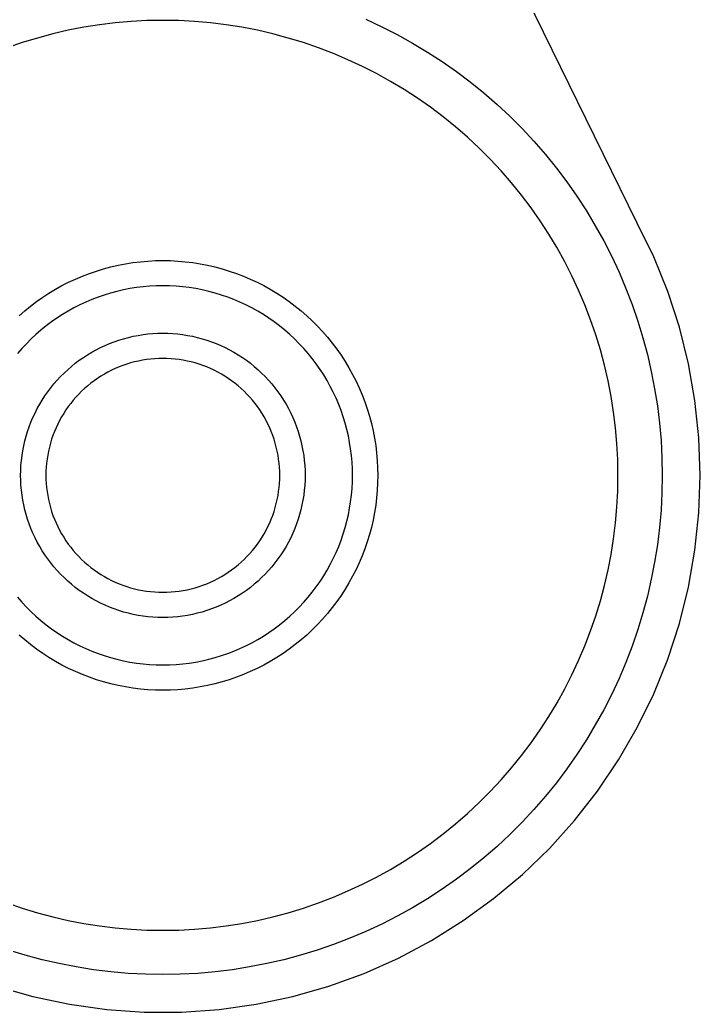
# Model space of a CAD drawing. Header units: metres. Extents: x -85 to 85, y -85 to 155.
# Drawn here: x -22.6 to 85, y -84.9 to 72.1 of the extents above; entities that cross this region are included whole.
import ezdxf

# ---------------------------------------------------------------- set-up
doc = ezdxf.new("R2010")
doc.units = ezdxf.units.M

msp = doc.modelspace()

# ---------------------------------------------------------------- linework, layer by layer
for p, q in [((75.0505, 39.9051), (26.4884, 139.084)), ((-12.5027, 70.9062), (-14.9696, 70.4266)), ((-10.0205, 71.2993), (-12.5027, 70.9062)), ((-7.52605, 71.6056), (-10.0205, 71.2993)), ((-5.02247, 71.8246), (-7.52605, 71.6056)), ((-2.51276, 71.9561), (-5.02247, 71.8246)), ((0, 72), (-2.51276, 71.9561)), ((2.51276, 71.9561), (0, 72)), ((5.02247, 71.8246), (2.51276, 71.9561)), ((7.52605, 71.6056), (5.02247, 71.8246)), ((10.0205, 71.2993), (7.52605, 71.6056)), ((12.5027, 70.9062), (10.0205, 71.2993)), ((14.9696, 70.4266), (12.5027, 70.9062)), ((32.1322, 72.1701), (34.6313, 71.0047)), ((34.6313, 71.0047), (37.0883, 69.7529)), ((-19.8459, 69.2108), (-22.2492, 68.4761)), ((-17.4184, 69.8613), (-19.8459, 69.2108)), ((-14.9696, 70.4266), (-17.4184, 69.8613)), ((17.4184, 69.8613), (14.9696, 70.4266)), ((19.8459, 69.2108), (17.4184, 69.8613)), ((22.2492, 68.4761), (19.8459, 69.2108)), ((37.0883, 69.7529), (39.5, 68.416)), ((-22.2492, 68.4761), (-24.6255, 67.6579)), ((24.6255, 67.6579), (22.2492, 68.4761)), ((26.9717, 66.7572), (24.6255, 67.6579)), ((39.5, 68.416), (41.8636, 66.9958)), ((29.285, 65.7753), (26.9717, 66.7572)), ((41.8636, 66.9958), (44.1762, 65.494)), ((31.5627, 64.7132), (29.285, 65.7753)), ((33.802, 63.5722), (31.5627, 64.7132)), ((44.1762, 65.494), (46.435, 63.9123)), ((36, 62.3538), (33.802, 63.5722)), ((46.435, 63.9123), (48.6373, 62.2528)), ((38.1542, 61.0595), (36, 62.3538)), ((48.6373, 62.2528), (50.7802, 60.5175)), ((40.2619, 59.6907), (38.1542, 61.0595)), ((42.3205, 58.2492), (40.2619, 59.6907)), ((50.7802, 60.5175), (52.8613, 58.7084)), ((44.3276, 56.7368), (42.3205, 58.2492)), ((52.8613, 58.7084), (54.878, 56.8278)), ((46.2807, 55.1552), (44.3276, 56.7368)), ((54.878, 56.8278), (56.8278, 54.878)), ((48.1774, 53.5064), (46.2807, 55.1552)), ((50.0154, 51.7925), (48.1774, 53.5064)), ((56.8278, 54.878), (58.7084, 52.8613)), ((58.7084, 52.8613), (60.5175, 50.7802)), ((51.7925, 50.0154), (50.0154, 51.7925)), ((60.5175, 50.7802), (62.2528, 48.6373)), ((53.5064, 48.1774), (51.7925, 50.0154)), ((55.1552, 46.2807), (53.5064, 48.1774)), ((62.2528, 48.6373), (63.9123, 46.435)), ((56.7368, 44.3276), (55.1552, 46.2807)), ((63.9123, 46.435), (65.494, 44.1762)), ((58.2492, 42.3205), (56.7368, 44.3276)), ((65.494, 44.1762), (66.9958, 41.8636)), ((59.6907, 40.2619), (58.2492, 42.3205)), ((66.9958, 41.8636), (68.416, 39.5)), ((61.0595, 38.1542), (59.6907, 40.2619)), ((68.416, 39.5), (69.7529, 37.0883)), ((77.6514, 34.5726), (75.0505, 39.9051)), ((62.3538, 36), (61.0595, 38.1542)), ((69.7529, 37.0883), (71.0047, 34.6313)), ((63.5722, 33.802), (62.3538, 36)), ((71.0047, 34.6313), (72.1701, 32.1322)), ((79.8739, 29.0717), (77.6514, 34.5726)), ((-9.37167, 32.6829), (-8.22534, 32.9901)), ((-8.22534, 32.9901), (-7.069, 33.257)), ((-7.069, 33.257), (-5.90404, 33.4835)), ((-5.90404, 33.4835), (-4.73188, 33.6691)), ((-4.73188, 33.6691), (-3.55397, 33.8137)), ((-3.55397, 33.8137), (-2.37172, 33.9172)), ((-2.37172, 33.9172), (-1.18658, 33.9793)), ((-1.18658, 33.9793), (0, 34)), ((0, 34), (1.18658, 33.9793)), ((1.18658, 33.9793), (2.37172, 33.9172)), ((2.37172, 33.9172), (3.55397, 33.8137)), ((3.55397, 33.8137), (4.73188, 33.6691)), ((4.73188, 33.6691), (5.90404, 33.4835)), ((5.90404, 33.4835), (7.069, 33.257)), ((7.069, 33.257), (8.22534, 32.9901)), ((8.22534, 32.9901), (9.37167, 32.6829)), ((64.7132, 31.5627), (63.5722, 33.802)), ((-13.829, 31.0605), (-12.7366, 31.5243)), ((-12.7366, 31.5243), (-11.6287, 31.9495)), ((-11.6287, 31.9495), (-10.5066, 32.3359)), ((-10.5066, 32.3359), (-9.37167, 32.6829)), ((9.37167, 32.6829), (10.5066, 32.3359)), ((10.5066, 32.3359), (11.6287, 31.9495)), ((11.6287, 31.9495), (12.7366, 31.5243)), ((12.7366, 31.5243), (13.829, 31.0605)), ((65.7753, 29.285), (64.7132, 31.5627)), ((72.1701, 32.1322), (73.2475, 29.5939)), ((-17, 29.4449), (-15.962, 30.0202)), ((-15.962, 30.0202), (-14.9046, 30.559)), ((-14.9046, 30.559), (-13.829, 31.0605)), ((-2.09269, 29.9269), (-3.13585, 29.8357)), ((-1.04698, 29.9817), (-2.09269, 29.9269)), ((0, 30), (-1.04698, 29.9817)), ((1.04698, 29.9817), (0, 30)), ((2.09269, 29.9269), (1.04698, 29.9817)), ((3.13585, 29.8357), (2.09269, 29.9269)), ((13.829, 31.0605), (14.9046, 30.559)), ((14.9046, 30.559), (15.962, 30.0202)), ((15.962, 30.0202), (17, 29.4449)), ((-19.0126, 28.1873), (-18.0173, 28.8336)), ((-18.0173, 28.8336), (-17, 29.4449)), ((-9.27051, 28.5317), (-10.2606, 28.1908)), ((-8.26912, 28.8379), (-9.27051, 28.5317)), ((-7.25766, 29.1089), (-8.26912, 28.8379)), ((-6.23735, 29.3444), (-7.25766, 29.1089)), ((-5.20944, 29.5442), (-6.23735, 29.3444)), ((-4.17519, 29.708), (-5.20944, 29.5442)), ((-3.13585, 29.8357), (-4.17519, 29.708)), ((4.17519, 29.708), (3.13585, 29.8357)), ((5.20944, 29.5442), (4.17519, 29.708)), ((6.23735, 29.3444), (5.20944, 29.5442)), ((7.25766, 29.1089), (6.23735, 29.3444)), ((8.26912, 28.8379), (7.25766, 29.1089)), ((9.27051, 28.5317), (8.26912, 28.8379)), ((10.2606, 28.1908), (9.27051, 28.5317)), ((17, 29.4449), (18.0173, 28.8336)), ((18.0173, 28.8336), (19.0126, 28.1873)), ((66.7572, 26.9717), (65.7753, 29.285)), ((73.2475, 29.5939), (74.2357, 27.0196)), ((81.7072, 23.4292), (79.8739, 29.0717)), ((-21.8548, 26.0455), (-20.9325, 26.7924)), ((-20.9325, 26.7924), (-19.9847, 27.5066)), ((-19.9847, 27.5066), (-19.0126, 28.1873)), ((-13.1511, 26.9638), (-14.0841, 26.4884)), ((-12.2021, 27.4064), (-13.1511, 26.9638)), ((-11.2382, 27.8155), (-12.2021, 27.4064)), ((-10.2606, 28.1908), (-11.2382, 27.8155)), ((11.2382, 27.8155), (10.2606, 28.1908)), ((12.2021, 27.4064), (11.2382, 27.8155)), ((13.1511, 26.9638), (12.2021, 27.4064)), ((14.0841, 26.4884), (13.1511, 26.9638)), ((19.0126, 28.1873), (19.9847, 27.5066)), ((19.9847, 27.5066), (20.9325, 26.7924)), ((20.9325, 26.7924), (21.8548, 26.0455)), ((67.6579, 24.6255), (66.7572, 26.9717)), ((74.2357, 27.0196), (75.1335, 24.4123)), ((-22.7504, 25.2669), (-21.8548, 26.0455)), ((-15.8976, 25.4414), (-16.7758, 24.8711)), ((-15, 25.9808), (-15.8976, 25.4414)), ((-14.0841, 26.4884), (-15, 25.9808)), ((15, 25.9808), (14.0841, 26.4884)), ((15.8976, 25.4414), (15, 25.9808)), ((16.7758, 24.8711), (15.8976, 25.4414)), ((21.8548, 26.0455), (22.7504, 25.2669)), ((22.7504, 25.2669), (23.6184, 24.4576)), ((-18.4698, 23.6403), (-19.2836, 22.9813)), ((-17.6336, 24.2705), (-18.4698, 23.6403)), ((-16.7758, 24.8711), (-17.6336, 24.2705)), ((17.6336, 24.2705), (16.7758, 24.8711)), ((18.4698, 23.6403), (17.6336, 24.2705)), ((19.2836, 22.9813), (18.4698, 23.6403)), ((23.6184, 24.4576), (24.4576, 23.6184)), ((24.4576, 23.6184), (25.2669, 22.7504)), ((68.4761, 22.2492), (67.6579, 24.6255)), ((75.1335, 24.4123), (75.9397, 21.7754)), ((-20.0739, 22.2943), (-20.8398, 21.5802)), ((-19.2836, 22.9813), (-20.0739, 22.2943)), ((-5.44324, 21.8317), (-4.67801, 22.0083)), ((-4.67801, 22.0083), (-3.90708, 22.1582)), ((-3.90708, 22.1582), (-3.13139, 22.281)), ((-3.13139, 22.281), (-2.35189, 22.3767)), ((-2.35189, 22.3767), (-1.56952, 22.4452)), ((-1.56952, 22.4452), (-0.78524, 22.4863)), ((-0.78524, 22.4863), (0, 22.5)), ((0, 22.5), (0.78524, 22.4863)), ((0.78524, 22.4863), (1.56952, 22.4452)), ((1.56952, 22.4452), (2.35189, 22.3767)), ((2.35189, 22.3767), (3.13139, 22.281)), ((3.13139, 22.281), (3.90708, 22.1582)), ((3.90708, 22.1582), (4.67801, 22.0083)), ((4.67801, 22.0083), (5.44324, 21.8317)), ((20.0739, 22.2943), (19.2836, 22.9813)), ((20.8398, 21.5802), (20.0739, 22.2943)), ((25.2669, 22.7504), (26.0455, 21.8548)), ((69.2108, 19.8459), (68.4761, 22.2492)), ((83.1425, 17.6725), (81.7072, 23.4292)), ((-21.5802, 20.8398), (-22.2943, 20.0739)), ((-20.8398, 21.5802), (-21.5802, 20.8398)), ((-9.86335, 20.2229), (-9.15157, 20.5548)), ((-9.15157, 20.5548), (-8.42865, 20.8616)), ((-8.42865, 20.8616), (-7.69545, 21.1431)), ((-7.69545, 21.1431), (-6.95288, 21.3988)), ((-6.95288, 21.3988), (-6.20184, 21.6284)), ((-6.20184, 21.6284), (-5.44324, 21.8317)), ((5.44324, 21.8317), (6.20184, 21.6284)), ((6.20184, 21.6284), (6.95288, 21.3988)), ((6.95288, 21.3988), (7.69545, 21.1431)), ((7.69545, 21.1431), (8.42865, 20.8616)), ((8.42865, 20.8616), (9.15157, 20.5548)), ((9.15157, 20.5548), (9.86335, 20.2229)), ((21.5802, 20.8398), (20.8398, 21.5802)), ((22.2943, 20.0739), (21.5802, 20.8398)), ((26.0455, 21.8548), (26.7924, 20.9325)), ((26.7924, 20.9325), (27.5066, 19.9847)), ((75.9397, 21.7754), (76.6534, 19.1118)), ((-22.2943, 20.0739), (-22.9813, 19.2836)), ((-12.5818, 18.6533), (-11.9232, 19.0811)), ((-11.9232, 19.0811), (-11.25, 19.4856)), ((-11.25, 19.4856), (-10.5631, 19.8663)), ((-10.5631, 19.8663), (-9.86335, 20.2229)), ((9.86335, 20.2229), (10.5631, 19.8663)), ((10.5631, 19.8663), (11.25, 19.4856)), ((11.25, 19.4856), (11.9232, 19.0811)), ((11.9232, 19.0811), (12.5818, 18.6533)), ((22.9813, 19.2836), (22.2943, 20.0739)), ((23.6403, 18.4698), (22.9813, 19.2836)), ((27.5066, 19.9847), (28.1873, 19.0126)), ((28.1873, 19.0126), (28.8336, 18.0173)), ((69.8613, 17.4184), (69.2108, 19.8459)), ((76.6534, 19.1118), (77.2737, 16.425)), ((-14.4627, 17.236), (-13.8524, 17.7302)), ((-13.8524, 17.7302), (-13.2252, 18.2029)), ((-13.2252, 18.2029), (-12.5818, 18.6533)), ((-6.32737, 17.3843), (-6.93022, 17.1529)), ((-5.71681, 17.5945), (-6.32737, 17.3843)), ((-5.09929, 17.7833), (-5.71681, 17.5945)), ((-4.47555, 17.9505), (-5.09929, 17.7833)), ((-3.84637, 18.0957), (-4.47555, 17.9505)), ((-3.21249, 18.2189), (-3.84637, 18.0957)), ((-2.5747, 18.32), (-3.21249, 18.2189)), ((-1.93378, 18.3987), (-2.5747, 18.32)), ((-1.29049, 18.4549), (-1.93378, 18.3987)), ((-0.64564, 18.4887), (-1.29049, 18.4549)), ((0, 18.5), (-0.64564, 18.4887)), ((0.64564, 18.4887), (0, 18.5)), ((1.29049, 18.4549), (0.64564, 18.4887)), ((1.93378, 18.3987), (1.29049, 18.4549)), ((2.5747, 18.32), (1.93378, 18.3987)), ((3.21249, 18.2189), (2.5747, 18.32)), ((3.84637, 18.0957), (3.21249, 18.2189)), ((4.47555, 17.9505), (3.84637, 18.0957)), ((5.09929, 17.7833), (4.47555, 17.9505)), ((5.71681, 17.5945), (5.09929, 17.7833)), ((6.32737, 17.3843), (5.71681, 17.5945)), ((6.93022, 17.1529), (6.32737, 17.3843)), ((12.5818, 18.6533), (13.2252, 18.2029)), ((13.2252, 18.2029), (13.8524, 17.7302)), ((13.8524, 17.7302), (14.4627, 17.236)), ((24.2705, 17.6336), (23.6403, 18.4698)), ((24.8711, 16.7758), (24.2705, 17.6336)), ((28.8336, 18.0173), (29.4449, 17)), ((70.4266, 14.9696), (69.8613, 17.4184)), ((84.1728, 11.8297), (83.1425, 17.6725)), ((-16.1851, 15.6298), (-15.6298, 16.1851)), ((-15.6298, 16.1851), (-15.0554, 16.7208)), ((-15.0554, 16.7208), (-14.4627, 17.236)), ((-9.25, 16.0215), (-9.80351, 15.6889)), ((-8.68522, 16.3345), (-9.25, 16.0215)), ((-8.10987, 16.6277), (-8.68522, 16.3345)), ((-7.52463, 16.9006), (-8.10987, 16.6277)), ((-6.93022, 17.1529), (-7.52463, 16.9006)), ((7.52463, 16.9006), (6.93022, 17.1529)), ((8.10987, 16.6277), (7.52463, 16.9006)), ((8.68522, 16.3345), (8.10987, 16.6277)), ((9.25, 16.0215), (8.68522, 16.3345)), ((9.80351, 15.6889), (9.25, 16.0215)), ((14.4627, 17.236), (15.0554, 16.7208)), ((15.0554, 16.7208), (15.6298, 16.1851)), ((15.6298, 16.1851), (16.1851, 15.6298)), ((25.4414, 15.8976), (24.8711, 16.7758)), ((25.9808, 15), (25.4414, 15.8976)), ((29.4449, 17), (30.0202, 15.962)), ((30.0202, 15.962), (30.559, 14.9046)), ((77.2737, 16.425), (77.7998, 13.7182)), ((-17.7302, 13.8524), (-17.236, 14.4627)), ((-17.236, 14.4627), (-16.7208, 15.0554)), ((-16.7208, 15.0554), (-16.1851, 15.6298)), ((-11.8916, 14.1718), (-12.3789, 13.7482)), ((-11.3897, 14.5782), (-11.8916, 14.1718)), ((-10.874, 14.9668), (-11.3897, 14.5782)), ((-10.3451, 15.3372), (-10.874, 14.9668)), ((-9.80351, 15.6889), (-10.3451, 15.3372)), ((10.3451, 15.3372), (9.80351, 15.6889)), ((10.874, 14.9668), (10.3451, 15.3372)), ((11.3897, 14.5782), (10.874, 14.9668)), ((11.8916, 14.1718), (11.3897, 14.5782)), ((12.3789, 13.7482), (11.8916, 14.1718)), ((16.1851, 15.6298), (16.7208, 15.0554)), ((16.7208, 15.0554), (17.236, 14.4627)), ((17.236, 14.4627), (17.7302, 13.8524)), ((26.4884, 14.0841), (25.9808, 15)), ((30.559, 14.9046), (31.0605, 13.829)), ((70.9062, 12.5027), (70.4266, 14.9696)), ((-19.0811, 11.9232), (-18.6533, 12.5818)), ((-18.6533, 12.5818), (-18.2029, 13.2252)), ((-18.2029, 13.2252), (-17.7302, 13.8524)), ((-13.3078, 12.8512), (-13.7482, 12.3789)), ((-12.8512, 13.3078), (-13.3078, 12.8512)), ((-12.3789, 13.7482), (-12.8512, 13.3078)), ((12.8512, 13.3078), (12.3789, 13.7482)), ((13.3078, 12.8512), (12.8512, 13.3078)), ((13.7482, 12.3789), (13.3078, 12.8512)), ((17.7302, 13.8524), (18.2029, 13.2252)), ((18.2029, 13.2252), (18.6533, 12.5818)), ((18.6533, 12.5818), (19.0811, 11.9232)), ((26.9638, 13.1511), (26.4884, 14.0841)), ((27.4064, 12.2021), (26.9638, 13.1511)), ((31.0605, 13.829), (31.5243, 12.7366)), ((31.5243, 12.7366), (31.9495, 11.6287)), ((77.7998, 13.7182), (78.2312, 10.9947)), ((-19.8663, 10.5631), (-19.4856, 11.25)), ((-19.4856, 11.25), (-19.0811, 11.9232)), ((-14.5782, 11.3897), (-14.9668, 10.874)), ((-14.1718, 11.8916), (-14.5782, 11.3897)), ((-13.7482, 12.3789), (-14.1718, 11.8916)), ((14.1718, 11.8916), (13.7482, 12.3789)), ((14.5782, 11.3897), (14.1718, 11.8916)), ((14.9668, 10.874), (14.5782, 11.3897)), ((19.0811, 11.9232), (19.4856, 11.25)), ((19.4856, 11.25), (19.8663, 10.5631)), ((27.8155, 11.2382), (27.4064, 12.2021)), ((28.1908, 10.2606), (27.8155, 11.2382)), ((31.9495, 11.6287), (32.3359, 10.5066)), ((71.2993, 10.0205), (70.9062, 12.5027)), ((78.2312, 10.9947), (78.5672, 8.25775)), ((84.7929, 5.9293), (84.1728, 11.8297)), ((-20.5548, 9.15157), (-20.2229, 9.86335)), ((-20.2229, 9.86335), (-19.8663, 10.5631)), ((-15.6889, 9.80351), (-16.0215, 9.25)), ((-15.3372, 10.3451), (-15.6889, 9.80351)), ((-14.9668, 10.874), (-15.3372, 10.3451)), ((15.3372, 10.3451), (14.9668, 10.874)), ((15.6889, 9.80351), (15.3372, 10.3451)), ((16.0215, 9.25), (15.6889, 9.80351)), ((19.8663, 10.5631), (20.2229, 9.86335)), ((20.2229, 9.86335), (20.5548, 9.15157)), ((28.5317, 9.27051), (28.1908, 10.2606)), ((32.3359, 10.5066), (32.6829, 9.37167)), ((71.6056, 7.52605), (71.2993, 10.0205)), ((-21.1431, 7.69545), (-20.8616, 8.42865)), ((-20.8616, 8.42865), (-20.5548, 9.15157)), ((-16.6277, 8.10987), (-16.9006, 7.52463)), ((-16.3345, 8.68522), (-16.6277, 8.10987)), ((-16.0215, 9.25), (-16.3345, 8.68522)), ((16.3345, 8.68522), (16.0215, 9.25)), ((16.6277, 8.10987), (16.3345, 8.68522)), ((16.9006, 7.52463), (16.6277, 8.10987)), ((20.5548, 9.15157), (20.8616, 8.42865)), ((20.8616, 8.42865), (21.1431, 7.69545)), ((28.8379, 8.26912), (28.5317, 9.27051)), ((29.1089, 7.25766), (28.8379, 8.26912)), ((32.6829, 9.37167), (32.9901, 8.22534)), ((32.9901, 8.22534), (33.257, 7.069)), ((78.5672, 8.25775), (78.8076, 5.51076)), ((-21.6284, 6.20184), (-21.3988, 6.95288)), ((-21.3988, 6.95288), (-21.1431, 7.69545)), ((-17.3843, 6.32737), (-17.5945, 5.71681)), ((-17.1529, 6.93022), (-17.3843, 6.32737)), ((-16.9006, 7.52463), (-17.1529, 6.93022)), ((17.1529, 6.93022), (16.9006, 7.52463)), ((17.3843, 6.32737), (17.1529, 6.93022)), ((17.5945, 5.71681), (17.3843, 6.32737)), ((21.1431, 7.69545), (21.3988, 6.95288)), ((21.3988, 6.95288), (21.6284, 6.20184)), ((29.3444, 6.23735), (29.1089, 7.25766)), ((33.257, 7.069), (33.4835, 5.90404)), ((71.8246, 5.02247), (71.6056, 7.52605)), ((-22.0083, 4.67801), (-21.8317, 5.44324)), ((-21.8317, 5.44324), (-21.6284, 6.20184)), ((-17.7833, 5.09929), (-17.9505, 4.47555)), ((-17.5945, 5.71681), (-17.7833, 5.09929)), ((17.7833, 5.09929), (17.5945, 5.71681)), ((17.9505, 4.47555), (17.7833, 5.09929)), ((21.6284, 6.20184), (21.8317, 5.44324)), ((21.8317, 5.44324), (22.0083, 4.67801)), ((29.5442, 5.20944), (29.3444, 6.23735)), ((29.708, 4.17519), (29.5442, 5.20944)), ((33.4835, 5.90404), (33.6691, 4.73188)), ((33.6691, 4.73188), (33.8137, 3.55397)), ((71.9561, 2.51276), (71.8246, 5.02247)), ((78.8076, 5.51076), (78.9519, 2.75706)), ((85, 0), (84.7929, 5.9293)), ((-22.281, 3.13139), (-22.1582, 3.90708)), ((-22.1582, 3.90708), (-22.0083, 4.67801)), ((-18.2189, 3.21249), (-18.32, 2.5747)), ((-18.0957, 3.84637), (-18.2189, 3.21249)), ((-17.9505, 4.47555), (-18.0957, 3.84637)), ((18.0957, 3.84637), (17.9505, 4.47555)), ((18.2189, 3.21249), (18.0957, 3.84637)), ((18.32, 2.5747), (18.2189, 3.21249)), ((22.0083, 4.67801), (22.1582, 3.90708)), ((22.1582, 3.90708), (22.281, 3.13139)), ((29.8357, 3.13585), (29.708, 4.17519)), ((33.8137, 3.55397), (33.9172, 2.37172)), ((-22.4452, 1.56952), (-22.3767, 2.35189)), ((-22.3767, 2.35189), (-22.281, 3.13139)), ((-18.3987, 1.93378), (-18.4549, 1.29049)), ((-18.32, 2.5747), (-18.3987, 1.93378)), ((18.3987, 1.93378), (18.32, 2.5747)), ((18.4549, 1.29049), (18.3987, 1.93378)), ((22.281, 3.13139), (22.3767, 2.35189)), ((22.3767, 2.35189), (22.4452, 1.56952)), ((29.9269, 2.09269), (29.8357, 3.13585)), ((29.9817, 1.04698), (29.9269, 2.09269)), ((33.9172, 2.37172), (33.9793, 1.18658)), ((72, 0), (71.9561, 2.51276)), ((78.9519, 2.75706), (79, 0)), ((-22.5, 0), (-22.4863, 0.78524)), ((-22.4863, -0.78524), (-22.5, 0)), ((-22.4863, 0.78524), (-22.4452, 1.56952)), ((-18.4887, 0.64564), (-18.5, 0)), ((-18.5, 0), (-18.4887, -0.64564)), ((-18.4549, 1.29049), (-18.4887, 0.64564)), ((18.4887, 0.64564), (18.4549, 1.29049)), ((18.5, 0), (18.4887, 0.64564)), ((18.4887, -0.64564), (18.5, 0)), ((22.4452, 1.56952), (22.4863, 0.78524)), ((22.4863, 0.78524), (22.5, 0)), ((22.5, 0), (22.4863, -0.78524)), ((30, 0), (29.9817, 1.04698)), ((29.9817, -1.04698), (30, 0)), ((33.9793, 1.18658), (34, 0)), ((34, 0), (33.9793, -1.18658)), ((71.9561, -2.51276), (72, 0)), ((79, 0), (78.9519, -2.75706)), ((84.7929, -5.9293), (85, 0)), ((-22.4452, -1.56952), (-22.4863, -0.78524)), ((-22.3767, -2.35189), (-22.4452, -1.56952)), ((-18.4887, -0.64564), (-18.4549, -1.29049)), ((-18.4549, -1.29049), (-18.3987, -1.93378)), ((18.3987, -1.93378), (18.4549, -1.29049)), ((18.4549, -1.29049), (18.4887, -0.64564)), ((22.4452, -1.56952), (22.3767, -2.35189)), ((22.4863, -0.78524), (22.4452, -1.56952)), ((29.9269, -2.09269), (29.9817, -1.04698)), ((33.9793, -1.18658), (33.9172, -2.37172)), ((-22.281, -3.13139), (-22.3767, -2.35189)), ((-22.1582, -3.90708), (-22.281, -3.13139)), ((-18.3987, -1.93378), (-18.32, -2.5747)), ((-18.32, -2.5747), (-18.2189, -3.21249)), ((18.2189, -3.21249), (18.32, -2.5747)), ((18.32, -2.5747), (18.3987, -1.93378)), ((22.281, -3.13139), (22.1582, -3.90708)), ((22.3767, -2.35189), (22.281, -3.13139)), ((29.708, -4.17519), (29.8357, -3.13585)), ((29.8357, -3.13585), (29.9269, -2.09269)), ((33.9172, -2.37172), (33.8137, -3.55397)), ((71.8246, -5.02247), (71.9561, -2.51276)), ((78.9519, -2.75706), (78.8076, -5.51076)), ((-22.0083, -4.67801), (-22.1582, -3.90708)), ((-21.8317, -5.44324), (-22.0083, -4.67801)), ((-18.2189, -3.21249), (-18.0957, -3.84637)), ((-18.0957, -3.84637), (-17.9505, -4.47555)), ((-17.9505, -4.47555), (-17.7833, -5.09929)), ((17.7833, -5.09929), (17.9505, -4.47555)), ((17.9505, -4.47555), (18.0957, -3.84637)), ((18.0957, -3.84637), (18.2189, -3.21249)), ((22.0083, -4.67801), (21.8317, -5.44324)), ((22.1582, -3.90708), (22.0083, -4.67801)), ((29.5442, -5.20944), (29.708, -4.17519)), ((33.8137, -3.55397), (33.6691, -4.73188)), ((-21.6284, -6.20184), (-21.8317, -5.44324)), ((-21.3988, -6.95288), (-21.6284, -6.20184)), ((-17.7833, -5.09929), (-17.5945, -5.71681)), ((-17.5945, -5.71681), (-17.3843, -6.32737)), ((17.3843, -6.32737), (17.5945, -5.71681)), ((17.5945, -5.71681), (17.7833, -5.09929)), ((21.6284, -6.20184), (21.3988, -6.95288)), ((21.8317, -5.44324), (21.6284, -6.20184)), ((29.1089, -7.25766), (29.3444, -6.23735)), ((29.3444, -6.23735), (29.5442, -5.20944)), ((33.4835, -5.90404), (33.257, -7.069)), ((33.6691, -4.73188), (33.4835, -5.90404)), ((71.6056, -7.52605), (71.8246, -5.02247)), ((78.8076, -5.51076), (78.5672, -8.25775)), ((84.1728, -11.8297), (84.7929, -5.9293)), ((-21.1431, -7.69545), (-21.3988, -6.95288)), ((-20.8616, -8.42865), (-21.1431, -7.69545)), ((-17.3843, -6.32737), (-17.1529, -6.93022)), ((-17.1529, -6.93022), (-16.9006, -7.52463)), ((-16.9006, -7.52463), (-16.6277, -8.10987)), ((16.6277, -8.10987), (16.9006, -7.52463)), ((16.9006, -7.52463), (17.1529, -6.93022)), ((17.1529, -6.93022), (17.3843, -6.32737)), ((21.1431, -7.69545), (20.8616, -8.42865)), ((21.3988, -6.95288), (21.1431, -7.69545)), ((28.8379, -8.26912), (29.1089, -7.25766)), ((33.257, -7.069), (32.9901, -8.22534)), ((71.2993, -10.0205), (71.6056, -7.52605)), ((-20.5548, -9.15157), (-20.8616, -8.42865)), ((-20.2229, -9.86335), (-20.5548, -9.15157)), ((-16.6277, -8.10987), (-16.3345, -8.68522)), ((-16.3345, -8.68522), (-16.0215, -9.25)), ((-16.0215, -9.25), (-15.6889, -9.80351)), ((15.6889, -9.80351), (16.0215, -9.25)), ((16.0215, -9.25), (16.3345, -8.68522)), ((16.3345, -8.68522), (16.6277, -8.10987)), ((20.5548, -9.15157), (20.2229, -9.86335)), ((20.8616, -8.42865), (20.5548, -9.15157)), ((28.1908, -10.2606), (28.5317, -9.27051)), ((28.5317, -9.27051), (28.8379, -8.26912)), ((32.6829, -9.37167), (32.3359, -10.5066)), ((32.9901, -8.22534), (32.6829, -9.37167)), ((78.5672, -8.25775), (78.2312, -10.9947)), ((-19.8663, -10.5631), (-20.2229, -9.86335)), ((-19.4856, -11.25), (-19.8663, -10.5631)), ((-15.6889, -9.80351), (-15.3372, -10.3451)), ((-15.3372, -10.3451), (-14.9668, -10.874)), ((-14.9668, -10.874), (-14.5782, -11.3897)), ((14.5782, -11.3897), (14.9668, -10.874)), ((14.9668, -10.874), (15.3372, -10.3451)), ((15.3372, -10.3451), (15.6889, -9.80351)), ((19.8663, -10.5631), (19.4856, -11.25)), ((20.2229, -9.86335), (19.8663, -10.5631)), ((27.8155, -11.2382), (28.1908, -10.2606)), ((32.3359, -10.5066), (31.9495, -11.6287)), ((70.9062, -12.5027), (71.2993, -10.0205)), ((-19.0811, -11.9232), (-19.4856, -11.25)), ((-18.6533, -12.5818), (-19.0811, -11.9232)), ((-14.5782, -11.3897), (-14.1718, -11.8916)), ((-14.1718, -11.8916), (-13.7482, -12.3789)), ((-13.7482, -12.3789), (-13.3078, -12.8512)), ((13.3078, -12.8512), (13.7482, -12.3789)), ((13.7482, -12.3789), (14.1718, -11.8916)), ((14.1718, -11.8916), (14.5782, -11.3897)), ((19.0811, -11.9232), (18.6533, -12.5818)), ((19.4856, -11.25), (19.0811, -11.9232)), ((26.9638, -13.1511), (27.4064, -12.2021)), ((27.4064, -12.2021), (27.8155, -11.2382)), ((31.9495, -11.6287), (31.5243, -12.7366)), ((70.4266, -14.9696), (70.9062, -12.5027)), ((78.2312, -10.9947), (77.7998, -13.7182)), ((83.1425, -17.6725), (84.1728, -11.8297)), ((-18.2029, -13.2252), (-18.6533, -12.5818)), ((-17.7302, -13.8524), (-18.2029, -13.2252)), ((-17.236, -14.4627), (-17.7302, -13.8524)), ((-13.3078, -12.8512), (-12.8512, -13.3078)), ((-12.8512, -13.3078), (-12.3789, -13.7482)), ((-12.3789, -13.7482), (-11.8916, -14.1718)), ((11.8916, -14.1718), (12.3789, -13.7482)), ((12.3789, -13.7482), (12.8512, -13.3078)), ((12.8512, -13.3078), (13.3078, -12.8512)), ((17.7302, -13.8524), (17.236, -14.4627)), ((18.2029, -13.2252), (17.7302, -13.8524)), ((18.6533, -12.5818), (18.2029, -13.2252)), ((25.9808, -15), (26.4884, -14.0841)), ((26.4884, -14.0841), (26.9638, -13.1511)), ((31.0605, -13.829), (30.559, -14.9046)), ((31.5243, -12.7366), (31.0605, -13.829)), ((77.7998, -13.7182), (77.2737, -16.425)), ((-16.7208, -15.0554), (-17.236, -14.4627)), ((-16.1851, -15.6298), (-16.7208, -15.0554)), ((-15.6298, -16.1851), (-16.1851, -15.6298)), ((-11.8916, -14.1718), (-11.3897, -14.5782)), ((-11.3897, -14.5782), (-10.874, -14.9668)), ((-10.874, -14.9668), (-10.3451, -15.3372)), ((-10.3451, -15.3372), (-9.80351, -15.6889)), ((-9.80351, -15.6889), (-9.25, -16.0215)), ((9.25, -16.0215), (9.80351, -15.6889)), ((9.80351, -15.6889), (10.3451, -15.3372)), ((10.3451, -15.3372), (10.874, -14.9668)), ((10.874, -14.9668), (11.3897, -14.5782)), ((11.3897, -14.5782), (11.8916, -14.1718)), ((16.1851, -15.6298), (15.6298, -16.1851)), ((16.7208, -15.0554), (16.1851, -15.6298)), ((17.236, -14.4627), (16.7208, -15.0554)), ((25.4414, -15.8976), (25.9808, -15)), ((30.559, -14.9046), (30.0202, -15.962)), ((69.8613, -17.4184), (70.4266, -14.9696)), ((-15.0554, -16.7208), (-15.6298, -16.1851)), ((-14.4627, -17.236), (-15.0554, -16.7208)), ((-13.8524, -17.7302), (-14.4627, -17.236)), ((-9.25, -16.0215), (-8.68522, -16.3345)), ((-8.68522, -16.3345), (-8.10987, -16.6277)), ((-8.10987, -16.6277), (-7.52463, -16.9006)), ((-7.52463, -16.9006), (-6.93022, -17.1529)), ((-6.93022, -17.1529), (-6.32737, -17.3843)), ((6.32737, -17.3843), (6.93022, -17.1529)), ((6.93022, -17.1529), (7.52463, -16.9006)), ((7.52463, -16.9006), (8.10987, -16.6277)), ((8.10987, -16.6277), (8.68522, -16.3345)), ((8.68522, -16.3345), (9.25, -16.0215)), ((14.4627, -17.236), (13.8524, -17.7302)), ((15.0554, -16.7208), (14.4627, -17.236)), ((15.6298, -16.1851), (15.0554, -16.7208)), ((24.2705, -17.6336), (24.8711, -16.7758)), ((24.8711, -16.7758), (25.4414, -15.8976)), ((29.4449, -17), (28.8336, -18.0173)), ((30.0202, -15.962), (29.4449, -17)), ((77.2737, -16.425), (76.6534, -19.1118)), ((-13.2252, -18.2029), (-13.8524, -17.7302)), ((-12.5818, -18.6533), (-13.2252, -18.2029)), ((-11.9232, -19.0811), (-12.5818, -18.6533)), ((-6.32737, -17.3843), (-5.71681, -17.5945)), ((-5.71681, -17.5945), (-5.09929, -17.7833)), ((-5.09929, -17.7833), (-4.47555, -17.9505)), ((-4.47555, -17.9505), (-3.84637, -18.0957)), ((-3.84637, -18.0957), (-3.21249, -18.2189)), ((-3.21249, -18.2189), (-2.5747, -18.32)), ((-2.5747, -18.32), (-1.93378, -18.3987)), ((-1.93378, -18.3987), (-1.29049, -18.4549)), ((-1.29049, -18.4549), (-0.64564, -18.4887)), ((-0.64564, -18.4887), (0, -18.5)), ((0, -18.5), (0.64564, -18.4887)), ((0.64564, -18.4887), (1.29049, -18.4549)), ((1.29049, -18.4549), (1.93378, -18.3987)), ((1.93378, -18.3987), (2.5747, -18.32)), ((2.5747, -18.32), (3.21249, -18.2189)), ((3.21249, -18.2189), (3.84637, -18.0957)), ((3.84637, -18.0957), (4.47555, -17.9505)), ((4.47555, -17.9505), (5.09929, -17.7833)), ((5.09929, -17.7833), (5.71681, -17.5945)), ((5.71681, -17.5945), (6.32737, -17.3843)), ((12.5818, -18.6533), (11.9232, -19.0811)), ((13.2252, -18.2029), (12.5818, -18.6533)), ((13.8524, -17.7302), (13.2252, -18.2029)), ((22.9813, -19.2836), (23.6403, -18.4698)), ((23.6403, -18.4698), (24.2705, -17.6336)), ((28.8336, -18.0173), (28.1873, -19.0126)), ((69.2108, -19.8459), (69.8613, -17.4184)), ((81.7072, -23.4292), (83.1425, -17.6725)), ((-22.9813, -19.2836), (-22.2943, -20.0739)), ((-22.2943, -20.0739), (-21.5802, -20.8398)), ((-11.25, -19.4856), (-11.9232, -19.0811)), ((-10.5631, -19.8663), (-11.25, -19.4856)), ((-9.86335, -20.2229), (-10.5631, -19.8663)), ((-9.15157, -20.5548), (-9.86335, -20.2229)), ((9.86335, -20.2229), (9.15157, -20.5548)), ((10.5631, -19.8663), (9.86335, -20.2229)), ((11.25, -19.4856), (10.5631, -19.8663)), ((11.9232, -19.0811), (11.25, -19.4856)), ((21.5802, -20.8398), (22.2943, -20.0739)), ((22.2943, -20.0739), (22.9813, -19.2836)), ((27.5066, -19.9847), (26.7924, -20.9325)), ((28.1873, -19.0126), (27.5066, -19.9847)), ((68.4761, -22.2492), (69.2108, -19.8459)), ((76.6534, -19.1118), (75.9397, -21.7754)), ((-21.5802, -20.8398), (-20.8398, -21.5802)), ((-20.8398, -21.5802), (-20.0739, -22.2943)), ((-8.42865, -20.8616), (-9.15157, -20.5548)), ((-7.69545, -21.1431), (-8.42865, -20.8616)), ((-6.95288, -21.3988), (-7.69545, -21.1431)), ((-6.20184, -21.6284), (-6.95288, -21.3988)), ((-5.44324, -21.8317), (-6.20184, -21.6284)), ((-4.67801, -22.0083), (-5.44324, -21.8317)), ((5.44324, -21.8317), (4.67801, -22.0083)), ((6.20184, -21.6284), (5.44324, -21.8317)), ((6.95288, -21.3988), (6.20184, -21.6284)), ((7.69545, -21.1431), (6.95288, -21.3988)), ((8.42865, -20.8616), (7.69545, -21.1431)), ((9.15157, -20.5548), (8.42865, -20.8616)), ((20.0739, -22.2943), (20.8398, -21.5802)), ((20.8398, -21.5802), (21.5802, -20.8398)), ((26.0455, -21.8548), (25.2669, -22.7504)), ((26.7924, -20.9325), (26.0455, -21.8548)), ((75.9397, -21.7754), (75.1335, -24.4123)), ((-20.0739, -22.2943), (-19.2836, -22.9813)), ((-19.2836, -22.9813), (-18.4698, -23.6403)), ((-3.90708, -22.1582), (-4.67801, -22.0083)), ((-3.13139, -22.281), (-3.90708, -22.1582)), ((-2.35189, -22.3767), (-3.13139, -22.281)), ((-1.56952, -22.4452), (-2.35189, -22.3767)), ((-0.78524, -22.4863), (-1.56952, -22.4452)), ((0, -22.5), (-0.78524, -22.4863)), ((0.78524, -22.4863), (0, -22.5)), ((1.56952, -22.4452), (0.78524, -22.4863)), ((2.35189, -22.3767), (1.56952, -22.4452)), ((3.13139, -22.281), (2.35189, -22.3767)), ((3.90708, -22.1582), (3.13139, -22.281)), ((4.67801, -22.0083), (3.90708, -22.1582)), ((18.4698, -23.6403), (19.2836, -22.9813)), ((19.2836, -22.9813), (20.0739, -22.2943)), ((25.2669, -22.7504), (24.4576, -23.6184)), ((67.6579, -24.6255), (68.4761, -22.2492)), ((79.8739, -29.0717), (81.7072, -23.4292)), ((-18.4698, -23.6403), (-17.6336, -24.2705)), ((-17.6336, -24.2705), (-16.7758, -24.8711)), ((-16.7758, -24.8711), (-15.8976, -25.4414)), ((15.8976, -25.4414), (16.7758, -24.8711)), ((16.7758, -24.8711), (17.6336, -24.2705)), ((17.6336, -24.2705), (18.4698, -23.6403)), ((23.6184, -24.4576), (22.7504, -25.2669)), ((24.4576, -23.6184), (23.6184, -24.4576)), ((66.7572, -26.9717), (67.6579, -24.6255)), ((75.1335, -24.4123), (74.2357, -27.0196)), ((-21.8548, -26.0455), (-22.7504, -25.2669)), ((-20.9325, -26.7924), (-21.8548, -26.0455)), ((-15.8976, -25.4414), (-15, -25.9808)), ((-15, -25.9808), (-14.0841, -26.4884)), ((-14.0841, -26.4884), (-13.1511, -26.9638)), ((13.1511, -26.9638), (14.0841, -26.4884)), ((14.0841, -26.4884), (15, -25.9808)), ((15, -25.9808), (15.8976, -25.4414)), ((21.8548, -26.0455), (20.9325, -26.7924)), ((22.7504, -25.2669), (21.8548, -26.0455)), ((-19.9847, -27.5066), (-20.9325, -26.7924)), ((-19.0126, -28.1873), (-19.9847, -27.5066)), ((-18.0173, -28.8336), (-19.0126, -28.1873)), ((-13.1511, -26.9638), (-12.2021, -27.4064)), ((-12.2021, -27.4064), (-11.2382, -27.8155)), ((-11.2382, -27.8155), (-10.2606, -28.1908)), ((-10.2606, -28.1908), (-9.27051, -28.5317)), ((9.27051, -28.5317), (10.2606, -28.1908)), ((10.2606, -28.1908), (11.2382, -27.8155)), ((11.2382, -27.8155), (12.2021, -27.4064)), ((12.2021, -27.4064), (13.1511, -26.9638)), ((19.0126, -28.1873), (18.0173, -28.8336)), ((19.9847, -27.5066), (19.0126, -28.1873)), ((20.9325, -26.7924), (19.9847, -27.5066)), ((65.7753, -29.285), (66.7572, -26.9717)), ((74.2357, -27.0196), (73.2475, -29.5939)), ((-17, -29.4449), (-18.0173, -28.8336)), ((-15.962, -30.0202), (-17, -29.4449)), ((-9.27051, -28.5317), (-8.26912, -28.8379)), ((-8.26912, -28.8379), (-7.25766, -29.1089)), ((-7.25766, -29.1089), (-6.23735, -29.3444)), ((-6.23735, -29.3444), (-5.20944, -29.5442)), ((-5.20944, -29.5442), (-4.17519, -29.708)), ((-4.17519, -29.708), (-3.13585, -29.8357)), ((-3.13585, -29.8357), (-2.09269, -29.9269)), ((2.09269, -29.9269), (3.13585, -29.8357)), ((3.13585, -29.8357), (4.17519, -29.708)), ((4.17519, -29.708), (5.20944, -29.5442)), ((5.20944, -29.5442), (6.23735, -29.3444)), ((6.23735, -29.3444), (7.25766, -29.1089)), ((7.25766, -29.1089), (8.26912, -28.8379)), ((8.26912, -28.8379), (9.27051, -28.5317)), ((17, -29.4449), (15.962, -30.0202)), ((18.0173, -28.8336), (17, -29.4449)), ((64.7132, -31.5627), (65.7753, -29.285)), ((73.2475, -29.5939), (72.1701, -32.1322)), ((77.6514, -34.5726), (79.8739, -29.0717)), ((-14.9046, -30.559), (-15.962, -30.0202)), ((-13.829, -31.0605), (-14.9046, -30.559)), ((-12.7366, -31.5243), (-13.829, -31.0605)), ((-2.09269, -29.9269), (-1.04698, -29.9817)), ((-1.04698, -29.9817), (0, -30)), ((0, -30), (1.04698, -29.9817)), ((1.04698, -29.9817), (2.09269, -29.9269)), ((13.829, -31.0605), (12.7366, -31.5243)), ((14.9046, -30.559), (13.829, -31.0605)), ((15.962, -30.0202), (14.9046, -30.559)), ((-11.6287, -31.9495), (-12.7366, -31.5243)), ((-10.5066, -32.3359), (-11.6287, -31.9495)), ((-9.37167, -32.6829), (-10.5066, -32.3359)), ((-8.22534, -32.9901), (-9.37167, -32.6829)), ((9.37167, -32.6829), (8.22534, -32.9901)), ((10.5066, -32.3359), (9.37167, -32.6829)), ((11.6287, -31.9495), (10.5066, -32.3359)), ((12.7366, -31.5243), (11.6287, -31.9495)), ((63.5722, -33.802), (64.7132, -31.5627)), ((72.1701, -32.1322), (71.0047, -34.6313)), ((-7.069, -33.257), (-8.22534, -32.9901)), ((-5.90404, -33.4835), (-7.069, -33.257)), ((-4.73188, -33.6691), (-5.90404, -33.4835)), ((-3.55397, -33.8137), (-4.73188, -33.6691)), ((-2.37172, -33.9172), (-3.55397, -33.8137)), ((-1.18658, -33.9793), (-2.37172, -33.9172)), ((0, -34), (-1.18658, -33.9793)), ((1.18658, -33.9793), (0, -34)), ((2.37172, -33.9172), (1.18658, -33.9793)), ((3.55397, -33.8137), (2.37172, -33.9172)), ((4.73188, -33.6691), (3.55397, -33.8137)), ((5.90404, -33.4835), (4.73188, -33.6691)), ((7.069, -33.257), (5.90404, -33.4835)), ((8.22534, -32.9901), (7.069, -33.257)), ((62.3538, -36), (63.5722, -33.802)), ((61.0595, -38.1542), (62.3538, -36)), ((71.0047, -34.6313), (69.7529, -37.0883)), ((75.0505, -39.9051), (77.6514, -34.5726)), ((69.7529, -37.0883), (68.416, -39.5)), ((59.6907, -40.2619), (61.0595, -38.1542)), ((58.2492, -42.3205), (59.6907, -40.2619)), ((68.416, -39.5), (66.9958, -41.8636)), ((72.0841, -45.0431), (75.0505, -39.9051)), ((56.7368, -44.3276), (58.2492, -42.3205)), ((66.9958, -41.8636), (65.494, -44.1762)), ((55.1552, -46.2807), (56.7368, -44.3276)), ((65.494, -44.1762), (63.9123, -46.435)), ((68.7664, -49.9617), (72.0841, -45.0431)), ((53.5064, -48.1774), (55.1552, -46.2807)), ((63.9123, -46.435), (62.2528, -48.6373)), ((51.7925, -50.0154), (53.5064, -48.1774)), ((62.2528, -48.6373), (60.5175, -50.7802)), ((50.0154, -51.7925), (51.7925, -50.0154)), ((65.1138, -54.6369), (68.7664, -49.9617)), ((48.1774, -53.5064), (50.0154, -51.7925)), ((60.5175, -50.7802), (58.7084, -52.8613)), ((58.7084, -52.8613), (56.8278, -54.878)), ((46.2807, -55.1552), (48.1774, -53.5064)), ((56.8278, -54.878), (54.878, -56.8278)), ((61.1439, -59.046), (65.1138, -54.6369)), ((44.3276, -56.7368), (46.2807, -55.1552)), ((42.3205, -58.2492), (44.3276, -56.7368)), ((54.878, -56.8278), (52.8613, -58.7084)), ((40.2619, -59.6907), (42.3205, -58.2492)), ((52.8613, -58.7084), (50.7802, -60.5175)), ((56.8761, -63.1673), (61.1439, -59.046)), ((36, -62.3538), (38.1542, -61.0595)), ((38.1542, -61.0595), (40.2619, -59.6907)), ((50.7802, -60.5175), (48.6373, -62.2528)), ((33.802, -63.5722), (36, -62.3538)), ((48.6373, -62.2528), (46.435, -63.9123)), ((31.5627, -64.7132), (33.802, -63.5722)), ((46.435, -63.9123), (44.1762, -65.494)), ((52.3312, -66.9809), (56.8761, -63.1673)), ((26.9717, -66.7572), (29.285, -65.7753)), ((29.285, -65.7753), (31.5627, -64.7132)), ((44.1762, -65.494), (41.8636, -66.9958)), ((24.6255, -67.6579), (26.9717, -66.7572)), ((41.8636, -66.9958), (39.5, -68.416)), ((47.5314, -70.4682), (52.3312, -66.9809)), ((-24.6255, -67.6579), (-22.2492, -68.4761)), ((-22.2492, -68.4761), (-19.8459, -69.2108)), ((19.8459, -69.2108), (22.2492, -68.4761)), ((22.2492, -68.4761), (24.6255, -67.6579)), ((39.5, -68.416), (37.0883, -69.7529)), ((-19.8459, -69.2108), (-17.4184, -69.8613)), ((-17.4184, -69.8613), (-14.9696, -70.4266)), ((-14.9696, -70.4266), (-12.5027, -70.9062)), ((12.5027, -70.9062), (14.9696, -70.4266)), ((14.9696, -70.4266), (17.4184, -69.8613)), ((17.4184, -69.8613), (19.8459, -69.2108)), ((37.0883, -69.7529), (34.6313, -71.0047)), ((42.5, -73.6122), (47.5314, -70.4682)), ((-12.5027, -70.9062), (-10.0205, -71.2993)), ((-10.0205, -71.2993), (-7.52605, -71.6056)), ((-7.52605, -71.6056), (-5.02247, -71.8246)), ((-5.02247, -71.8246), (-2.51276, -71.9561)), ((-2.51276, -71.9561), (0, -72)), ((0, -72), (2.51276, -71.9561)), ((2.51276, -71.9561), (5.02247, -71.8246)), ((5.02247, -71.8246), (7.52605, -71.6056)), ((7.52605, -71.6056), (10.0205, -71.2993)), ((10.0205, -71.2993), (12.5027, -70.9062)), ((32.1322, -72.1701), (29.5939, -73.2475)), ((34.6313, -71.0047), (32.1322, -72.1701)), ((29.5939, -73.2475), (27.0196, -74.2357)), ((37.2615, -76.3975), (42.5, -73.6122)), ((-21.7754, -75.9397), (-24.4123, -75.1335)), ((24.4123, -75.1335), (21.7754, -75.9397)), ((27.0196, -74.2357), (24.4123, -75.1335)), ((-19.1118, -76.6534), (-21.7754, -75.9397)), ((-16.425, -77.2737), (-19.1118, -76.6534)), ((19.1118, -76.6534), (16.425, -77.2737)), ((21.7754, -75.9397), (19.1118, -76.6534)), ((31.8416, -78.8106), (37.2615, -76.3975)), ((-13.7182, -77.7998), (-16.425, -77.2737)), ((-10.9947, -78.2312), (-13.7182, -77.7998)), ((-8.25775, -78.5672), (-10.9947, -78.2312)), ((10.9947, -78.2312), (8.25775, -78.5672)), ((13.7182, -77.7998), (10.9947, -78.2312)), ((16.425, -77.2737), (13.7182, -77.7998)), ((-5.51076, -78.8076), (-8.25775, -78.5672)), ((-2.75706, -78.9519), (-5.51076, -78.8076)), ((0, -79), (-2.75706, -78.9519)), ((2.75706, -78.9519), (0, -79)), ((5.51076, -78.8076), (2.75706, -78.9519)), ((8.25775, -78.5672), (5.51076, -78.8076)), ((26.2664, -80.8398), (31.8416, -78.8106)), ((-26.2664, -80.8398), (-20.5634, -82.4751)), ((20.5634, -82.4751), (26.2664, -80.8398)), ((-20.5634, -82.4751), (-14.7601, -83.7087)), ((14.7601, -83.7087), (20.5634, -82.4751)), ((-14.7601, -83.7087), (-8.88492, -84.5344)), ((-8.88492, -84.5344), (-2.96646, -84.9482)), ((2.96646, -84.9482), (8.88492, -84.5344)), ((8.88492, -84.5344), (14.7601, -83.7087)), ((-2.96646, -84.9482), (2.96646, -84.9482))]:
    msp.add_line(p, q)

doc.saveas('drawing.dxf')
